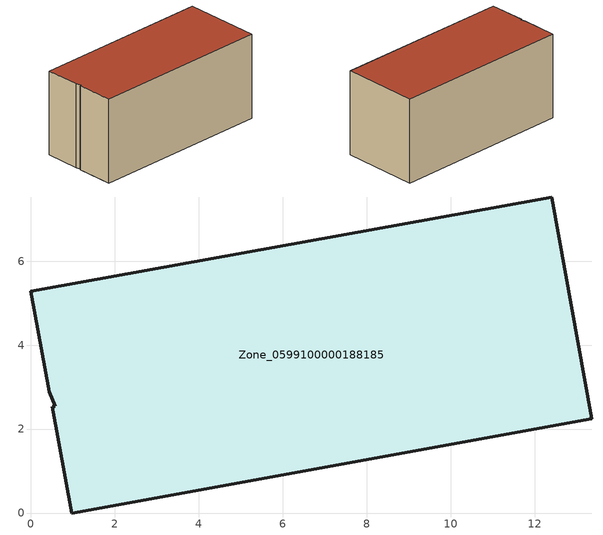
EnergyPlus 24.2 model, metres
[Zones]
Zone_0599100000188185
 floor ground (C_G): 0.97,0 0.51,2.53 0.58,2.54 0.44,2.88 0,5.28 12.41,7.53 13.36,2.25 z0
 wall outside (C_F): 0.97,0 13.36,2.25 12.41,7.53 0,5.28 0.44,2.88 0.58,2.54 0.51,2.53 0.97,0 z0:5.95
 roof outside (C_R): 0.51,2.53 0.97,0 13.36,2.25 12.41,7.53 0,5.28 0.44,2.88 0.58,2.54 z5.95
[BUILDING]
Pand.0599100000188185: North Axis=0; Terrain=City; Loads Convergence Tolerance Value=0.04; Temperature Convergence Tolerance Value=0.4; Solar Distribution=FullExterior; Maximum Number of Warmup Days=25; Minimum Number of Warmup Days=1
[Site:Location]
Rotterdam.The.Hague.AP_ZH_NLD Design_Conditions: Latitude=51.96; Longitude=4.45; Time Zone=1; Elevation=-4.5
[SITE:GROUNDTEMPERATURE:BUILDINGSURFACE]
18, 18, 18, 18, 18, 18, 18, 18, 18, 18, 18, 18
[MATERIAL] Thermal Absorptance=0.9; Solar Absorptance=0.7; Visible Absorptance=0.7
Name | Roughness | Thickness | Conductivity | Density | Specific Heat
G.D.1965 | MediumSmooth | 0.15 | 1 | 540 | 1210
F.D.1965 | Rough | 0.3 | 0.857143 | 1920 | 840
R.D.1965 | MediumRough | 0.2 | 0.08 | 1500 | 1000
[CONSTRUCTION]
C_G: G.D.1965
C_F: F.D.1965
C_R: R.D.1965
[ZONE]
Zone_0599100000188185: Type=1; Multiplier=1; Ceiling Height=Autocalculate; Volume=Autocalculate; Floor Area=autocalculate; Part of Total Floor Area=Yes
[ZONEINFILTRATION:DESIGNFLOWRATE]
Infil_Zone_0599100000188185: Zone or ZoneList or Space or SpaceList=Zone_0599100000188185; Schedule=AlwaysOn; Design Flow Rate Calculation Method=Flow/Area; Flow Rate per Floor Area=0.0042; Constant Term Coefficient=1; Temperature Term Coefficient=0; Velocity Term Coefficient=0; Velocity Squared Term Coefficient=0
[HVACTEMPLATE:ZONE:IDEALLOADSAIRSYSTEM]
Zone_0599100000188185: Maximum Heating Supply Air Temperature=50; Minimum Cooling Supply Air Temperature=13; Maximum Heating Supply Air Humidity Ratio=0.0156; Minimum Cooling Supply Air Humidity Ratio=0.0077; Heating Limit=NoLimit; Cooling Limit=NoLimit; Dehumidification Control Type=ConstantSensibleHeatRatio; Cooling Sensible Heat Ratio=0.7; Dehumidification Setpoint=60; Humidification Control Type=None; Humidification Setpoint=30; Outdoor Air Method=None; Outdoor Air Flow Rate per Person=0.00944; Outdoor Air Flow Rate per Zone Floor Area=0; Outdoor Air Flow Rate per Zone=0; Demand Controlled Ventilation Type=None; Outdoor Air Economizer Type=NoEconomizer; Heat Recovery Type=None; Sensible Heat Recovery Effectiveness=0.7; Latent Heat Recovery Effectiveness=0.65
[ZONECONTROL:THERMOSTAT]
ThermostatControl_Zone_0599100000188185: Zone or ZoneList=Zone_0599100000188185; Control Type Schedule=DualSetpointControlType; Control 1=Thermostat_Zone_0599100000188185; Temperature Difference Between Cutout And Setpoint=0
[THERMOSTATSETPOINT:DUALSETPOINT]
Thermostat_Zone_0599100000188185: Heating Setpoint Temperature Schedule=HeatingSetpoint_Zone_0599100000188185; Cooling Setpoint Temperature Schedule=CoolingSetpoint_Zone_0599100000188185
[SCHEDULE:COMPACT]
HeatingSetpoint_Zone_0599100000188185: Through: 12/31, For: AllDays, Until: 24:00, 21
CoolingSetpoint_Zone_0599100000188185: Through: 12/31, For: AllDays, Until: 24:00, 24
DualSetpointControlType: Through: 12/31, For: AllDays, Until: 24:00, 4
AlwaysOn: Through: 12/31, For: AllDays, Until: 24:00, 1
